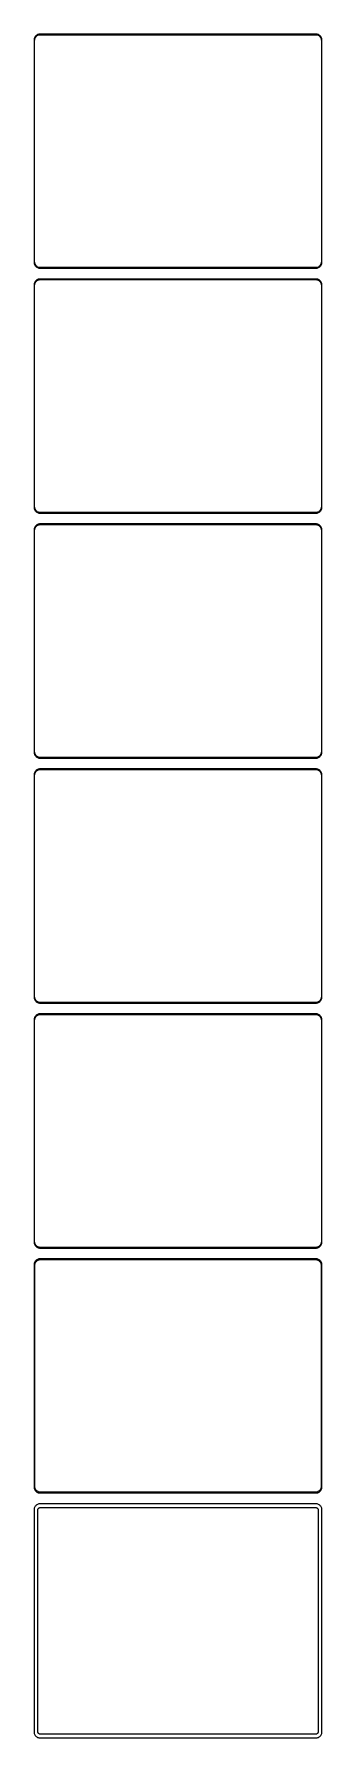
# Model space of a CAD drawing. Header units: metres. Extents: x -120 to 120, y 2963 to 6013.
# Drawn here: x -120 to 120, y 2963 to 4381 of the extents above; entities that cross this region are included whole.
import ezdxf

# ---------------------------------------------------------------- set-up
doc = ezdxf.new("R2010")
doc.units = ezdxf.units.M

msp = doc.modelspace()

# ---------------------------------------------------------------- linework, layer by layer
for p, q in [((-119.961, 4377.13), (-120, 4376.5)), ((-120, 4376.5), (-120, 4191.5)), ((-119.843, 4377.74), (-119.961, 4377.13)), ((-119.649, 4378.34), (-119.843, 4377.74)), ((-119.382, 4378.91), (-119.649, 4378.34)), ((-119.5, 4376.25), (-119.463, 4376.85)), ((-119.5, 4191.75), (-119.5, 4376.25)), ((-119.463, 4376.85), (-119.351, 4377.43)), ((-119.045, 4379.44), (-119.382, 4378.91)), ((-119.351, 4377.43), (-119.166, 4378)), ((-119.166, 4378), (-118.912, 4378.54)), ((-118.645, 4379.92), (-119.045, 4379.44)), ((-118.912, 4378.54), (-118.593, 4379.04)), ((-118.187, 4380.35), (-118.645, 4379.92)), ((-118.593, 4379.04), (-118.213, 4379.5)), ((-118.213, 4379.5), (-117.778, 4379.91)), ((-117.679, 4380.72), (-118.187, 4380.35)), ((-117.778, 4379.91), (-117.295, 4380.26)), ((-117.129, 4381.02), (-117.679, 4380.72)), ((-117.295, 4380.26), (-116.772, 4380.55)), ((-116.545, 4381.26), (-117.129, 4381.02)), ((-116.772, 4380.55), (-116.218, 4380.77)), ((-115.937, 4381.41), (-116.545, 4381.26)), ((-116.218, 4380.77), (-115.64, 4380.92)), ((-115.314, 4381.49), (-115.937, 4381.41)), ((-115.64, 4380.92), (-115.048, 4380.99)), ((115.314, 4381.49), (-115.314, 4381.49)), ((-115.048, 4380.99), (115.048, 4380.99)), ((115.048, 4380.99), (115.64, 4380.92)), ((115.937, 4381.41), (115.314, 4381.49)), ((115.64, 4380.92), (116.218, 4380.77)), ((116.545, 4381.26), (115.937, 4381.41)), ((116.218, 4380.77), (116.772, 4380.55)), ((117.129, 4381.02), (116.545, 4381.26)), ((116.772, 4380.55), (117.295, 4380.26)), ((117.679, 4380.72), (117.129, 4381.02)), ((117.295, 4380.26), (117.778, 4379.91)), ((118.187, 4380.35), (117.679, 4380.72)), ((117.778, 4379.91), (118.213, 4379.5)), ((118.645, 4379.92), (118.187, 4380.35)), ((118.213, 4379.5), (118.593, 4379.04)), ((118.593, 4379.04), (118.912, 4378.54)), ((119.045, 4379.44), (118.645, 4379.92)), ((118.912, 4378.54), (119.166, 4378)), ((119.382, 4378.91), (119.045, 4379.44)), ((119.166, 4378), (119.351, 4377.43)), ((119.351, 4377.43), (119.463, 4376.85)), ((119.649, 4378.34), (119.382, 4378.91)), ((119.463, 4376.85), (119.5, 4376.25)), ((119.5, 4376.25), (119.5, 4191.75)), ((119.843, 4377.74), (119.649, 4378.34)), ((119.961, 4377.13), (119.843, 4377.74)), ((120, 4376.5), (119.961, 4377.13)), ((120, 4191.5), (120, 4376.5)), ((-120, 4191.5), (-119.961, 4190.87)), ((-119.961, 4190.87), (-119.843, 4190.26)), ((-119.843, 4190.26), (-119.649, 4189.66)), ((-119.649, 4189.66), (-119.382, 4189.09)), ((-119.463, 4191.15), (-119.5, 4191.75)), ((-119.351, 4190.57), (-119.463, 4191.15)), ((-119.382, 4189.09), (-119.045, 4188.56)), ((-119.166, 4190), (-119.351, 4190.57)), ((-118.912, 4189.46), (-119.166, 4190)), ((-119.045, 4188.56), (-118.645, 4188.08)), ((-118.593, 4188.96), (-118.912, 4189.46)), ((-118.645, 4188.08), (-118.187, 4187.65)), ((-118.213, 4188.5), (-118.593, 4188.96)), ((-117.778, 4188.09), (-118.213, 4188.5)), ((-118.187, 4187.65), (-117.679, 4187.28)), ((-117.295, 4187.74), (-117.778, 4188.09)), ((-117.679, 4187.28), (-117.129, 4186.98)), ((-116.772, 4187.45), (-117.295, 4187.74)), ((-117.129, 4186.98), (-116.545, 4186.74)), ((-116.218, 4187.23), (-116.772, 4187.45)), ((-116.545, 4186.74), (-115.937, 4186.59)), ((-115.64, 4187.08), (-116.218, 4187.23)), ((-115.937, 4186.59), (-115.314, 4186.51)), ((-115.048, 4187.01), (-115.64, 4187.08)), ((-115.314, 4186.51), (115.314, 4186.51)), ((115.048, 4187.01), (-115.048, 4187.01)), ((115.64, 4187.08), (115.048, 4187.01)), ((115.314, 4186.51), (115.937, 4186.59)), ((116.218, 4187.23), (115.64, 4187.08)), ((115.937, 4186.59), (116.545, 4186.74)), ((116.772, 4187.45), (116.218, 4187.23)), ((116.545, 4186.74), (117.129, 4186.98)), ((117.295, 4187.74), (116.772, 4187.45)), ((117.129, 4186.98), (117.679, 4187.28)), ((117.778, 4188.09), (117.295, 4187.74)), ((117.679, 4187.28), (118.187, 4187.65)), ((118.213, 4188.5), (117.778, 4188.09)), ((118.187, 4187.65), (118.645, 4188.08)), ((118.593, 4188.96), (118.213, 4188.5)), ((118.912, 4189.46), (118.593, 4188.96)), ((118.645, 4188.08), (119.045, 4188.56)), ((119.166, 4190), (118.912, 4189.46)), ((119.045, 4188.56), (119.382, 4189.09)), ((119.351, 4190.57), (119.166, 4190)), ((119.463, 4191.15), (119.351, 4190.57)), ((119.382, 4189.09), (119.649, 4189.66)), ((119.5, 4191.75), (119.463, 4191.15)), ((119.649, 4189.66), (119.843, 4190.26)), ((119.843, 4190.26), (119.961, 4190.87)), ((119.961, 4190.87), (120, 4191.5)), ((-119.961, 4173.13), (-120, 4172.5)), ((-120, 4172.5), (-120, 3987.5)), ((-119.843, 4173.74), (-119.961, 4173.13)), ((-119.649, 4174.34), (-119.843, 4173.74)), ((-119.382, 4174.91), (-119.649, 4174.34)), ((-119.5, 4172.25), (-119.463, 4172.85)), ((-119.5, 3987.75), (-119.5, 4172.25)), ((-119.463, 4172.85), (-119.351, 4173.43)), ((-119.045, 4175.44), (-119.382, 4174.91)), ((-119.351, 4173.43), (-119.166, 4174)), ((-119.166, 4174), (-118.912, 4174.54)), ((-118.645, 4175.92), (-119.045, 4175.44)), ((-118.912, 4174.54), (-118.593, 4175.04)), ((-118.187, 4176.35), (-118.645, 4175.92)), ((-118.593, 4175.04), (-118.213, 4175.5)), ((-118.213, 4175.5), (-117.778, 4175.91)), ((-117.679, 4176.72), (-118.187, 4176.35)), ((-117.778, 4175.91), (-117.295, 4176.26)), ((-117.129, 4177.02), (-117.679, 4176.72)), ((-117.295, 4176.26), (-116.772, 4176.55)), ((-116.545, 4177.26), (-117.129, 4177.02)), ((-116.772, 4176.55), (-116.218, 4176.77)), ((-115.937, 4177.41), (-116.545, 4177.26)), ((-116.218, 4176.77), (-115.64, 4176.92)), ((-115.314, 4177.49), (-115.937, 4177.41)), ((-115.64, 4176.92), (-115.048, 4176.99)), ((115.314, 4177.49), (-115.314, 4177.49)), ((-115.048, 4176.99), (115.048, 4176.99)), ((115.048, 4176.99), (115.64, 4176.92)), ((115.937, 4177.41), (115.314, 4177.49)), ((115.64, 4176.92), (116.218, 4176.77)), ((116.545, 4177.26), (115.937, 4177.41)), ((116.218, 4176.77), (116.772, 4176.55)), ((117.129, 4177.02), (116.545, 4177.26)), ((116.772, 4176.55), (117.295, 4176.26)), ((117.679, 4176.72), (117.129, 4177.02)), ((117.295, 4176.26), (117.778, 4175.91)), ((118.187, 4176.35), (117.679, 4176.72)), ((117.778, 4175.91), (118.213, 4175.5)), ((118.645, 4175.92), (118.187, 4176.35)), ((118.213, 4175.5), (118.593, 4175.04)), ((118.593, 4175.04), (118.912, 4174.54)), ((119.045, 4175.44), (118.645, 4175.92)), ((118.912, 4174.54), (119.166, 4174)), ((119.382, 4174.91), (119.045, 4175.44)), ((119.166, 4174), (119.351, 4173.43)), ((119.351, 4173.43), (119.463, 4172.85)), ((119.649, 4174.34), (119.382, 4174.91)), ((119.463, 4172.85), (119.5, 4172.25)), ((119.5, 4172.25), (119.5, 3987.75)), ((119.843, 4173.74), (119.649, 4174.34)), ((119.961, 4173.13), (119.843, 4173.74)), ((120, 4172.5), (119.961, 4173.13)), ((120, 3987.5), (120, 4172.5)), ((-120, 3987.5), (-119.961, 3986.87)), ((-119.463, 3987.15), (-119.5, 3987.75)), ((119.5, 3987.75), (119.463, 3987.15)), ((119.961, 3986.87), (120, 3987.5)), ((-119.961, 3986.87), (-119.843, 3986.26)), ((-119.843, 3986.26), (-119.649, 3985.66)), ((-119.649, 3985.66), (-119.382, 3985.09)), ((-119.351, 3986.57), (-119.463, 3987.15)), ((-119.382, 3985.09), (-119.045, 3984.56)), ((-119.166, 3986), (-119.351, 3986.57)), ((-118.912, 3985.46), (-119.166, 3986)), ((-119.045, 3984.56), (-118.645, 3984.08)), ((-118.593, 3984.96), (-118.912, 3985.46)), ((-118.645, 3984.08), (-118.187, 3983.65)), ((-118.213, 3984.5), (-118.593, 3984.96)), ((-117.778, 3984.09), (-118.213, 3984.5)), ((-118.187, 3983.65), (-117.679, 3983.28)), ((-117.295, 3983.74), (-117.778, 3984.09)), ((-117.679, 3983.28), (-117.129, 3982.98)), ((-116.772, 3983.45), (-117.295, 3983.74)), ((-117.129, 3982.98), (-116.545, 3982.74)), ((-116.545, 3973.26), (-117.129, 3973.02)), ((-116.218, 3983.23), (-116.772, 3983.45)), ((-116.545, 3982.74), (-115.937, 3982.59)), ((-115.937, 3973.41), (-116.545, 3973.26)), ((-115.64, 3983.08), (-116.218, 3983.23)), ((-115.937, 3982.59), (-115.314, 3982.51)), ((-115.314, 3973.49), (-115.937, 3973.41)), ((-115.048, 3983.01), (-115.64, 3983.08)), ((-115.314, 3982.51), (115.314, 3982.51)), ((115.314, 3973.49), (-115.314, 3973.49)), ((115.048, 3983.01), (-115.048, 3983.01)), ((115.64, 3983.08), (115.048, 3983.01)), ((115.314, 3982.51), (115.937, 3982.59)), ((115.937, 3973.41), (115.314, 3973.49)), ((116.218, 3983.23), (115.64, 3983.08)), ((115.937, 3982.59), (116.545, 3982.74)), ((116.545, 3973.26), (115.937, 3973.41)), ((116.772, 3983.45), (116.218, 3983.23)), ((116.545, 3982.74), (117.129, 3982.98)), ((117.129, 3973.02), (116.545, 3973.26)), ((117.295, 3983.74), (116.772, 3983.45)), ((117.129, 3982.98), (117.679, 3983.28)), ((117.778, 3984.09), (117.295, 3983.74)), ((117.679, 3983.28), (118.187, 3983.65)), ((118.213, 3984.5), (117.778, 3984.09)), ((118.187, 3983.65), (118.645, 3984.08)), ((118.593, 3984.96), (118.213, 3984.5)), ((118.912, 3985.46), (118.593, 3984.96)), ((118.645, 3984.08), (119.045, 3984.56)), ((119.166, 3986), (118.912, 3985.46)), ((119.045, 3984.56), (119.382, 3985.09)), ((119.351, 3986.57), (119.166, 3986)), ((119.463, 3987.15), (119.351, 3986.57)), ((119.382, 3985.09), (119.649, 3985.66)), ((119.649, 3985.66), (119.843, 3986.26)), ((119.843, 3986.26), (119.961, 3986.87)), ((-119.961, 3969.13), (-120, 3968.5)), ((-120, 3968.5), (-120, 3783.5)), ((-119.843, 3969.74), (-119.961, 3969.13)), ((-119.649, 3970.34), (-119.843, 3969.74)), ((-119.382, 3970.91), (-119.649, 3970.34)), ((-119.5, 3968.25), (-119.463, 3968.85)), ((-119.5, 3783.75), (-119.5, 3968.25)), ((-119.463, 3968.85), (-119.351, 3969.43)), ((-119.045, 3971.44), (-119.382, 3970.91)), ((-119.351, 3969.43), (-119.166, 3970)), ((-119.166, 3970), (-118.912, 3970.54)), ((-118.645, 3971.92), (-119.045, 3971.44)), ((-118.912, 3970.54), (-118.593, 3971.04)), ((-118.187, 3972.35), (-118.645, 3971.92)), ((-118.593, 3971.04), (-118.213, 3971.5)), ((-118.213, 3971.5), (-117.778, 3971.91)), ((-117.679, 3972.72), (-118.187, 3972.35)), ((-117.778, 3971.91), (-117.295, 3972.26)), ((-117.129, 3973.02), (-117.679, 3972.72)), ((-117.295, 3972.26), (-116.772, 3972.55)), ((-116.772, 3972.55), (-116.218, 3972.77)), ((-116.218, 3972.77), (-115.64, 3972.92)), ((-115.64, 3972.92), (-115.048, 3972.99)), ((-115.048, 3972.99), (115.048, 3972.99)), ((115.048, 3972.99), (115.64, 3972.92)), ((115.64, 3972.92), (116.218, 3972.77)), ((116.218, 3972.77), (116.772, 3972.55)), ((116.772, 3972.55), (117.295, 3972.26)), ((117.679, 3972.72), (117.129, 3973.02)), ((117.295, 3972.26), (117.778, 3971.91)), ((118.187, 3972.35), (117.679, 3972.72)), ((117.778, 3971.91), (118.213, 3971.5)), ((118.645, 3971.92), (118.187, 3972.35)), ((118.213, 3971.5), (118.593, 3971.04)), ((118.593, 3971.04), (118.912, 3970.54)), ((119.045, 3971.44), (118.645, 3971.92)), ((118.912, 3970.54), (119.166, 3970)), ((119.382, 3970.91), (119.045, 3971.44)), ((119.166, 3970), (119.351, 3969.43)), ((119.351, 3969.43), (119.463, 3968.85)), ((119.649, 3970.34), (119.382, 3970.91)), ((119.463, 3968.85), (119.5, 3968.25)), ((119.5, 3968.25), (119.5, 3783.75)), ((119.843, 3969.74), (119.649, 3970.34)), ((119.961, 3969.13), (119.843, 3969.74)), ((120, 3968.5), (119.961, 3969.13)), ((120, 3783.5), (120, 3968.5)), ((-120, 3783.5), (-119.961, 3782.87)), ((-119.961, 3782.87), (-119.843, 3782.26)), ((-119.843, 3782.26), (-119.649, 3781.66)), ((-119.649, 3781.66), (-119.382, 3781.09)), ((-119.463, 3783.15), (-119.5, 3783.75)), ((-119.351, 3782.57), (-119.463, 3783.15)), ((-119.382, 3781.09), (-119.045, 3780.56)), ((-119.166, 3782), (-119.351, 3782.57)), ((-118.912, 3781.46), (-119.166, 3782)), ((-119.045, 3780.56), (-118.645, 3780.08)), ((-118.593, 3780.96), (-118.912, 3781.46)), ((-118.645, 3780.08), (-118.187, 3779.65)), ((-118.213, 3780.5), (-118.593, 3780.96)), ((-117.778, 3780.09), (-118.213, 3780.5)), ((-118.187, 3779.65), (-117.679, 3779.28)), ((-117.295, 3779.74), (-117.778, 3780.09)), ((-117.679, 3779.28), (-117.129, 3778.98)), ((-116.772, 3779.45), (-117.295, 3779.74)), ((-117.129, 3778.98), (-116.545, 3778.74)), ((-116.218, 3779.23), (-116.772, 3779.45)), ((-116.545, 3778.74), (-115.937, 3778.59)), ((-115.64, 3779.08), (-116.218, 3779.23)), ((-115.937, 3778.59), (-115.314, 3778.51)), ((-115.048, 3779.01), (-115.64, 3779.08)), ((-115.314, 3778.51), (115.314, 3778.51)), ((115.048, 3779.01), (-115.048, 3779.01)), ((115.64, 3779.08), (115.048, 3779.01)), ((115.314, 3778.51), (115.937, 3778.59)), ((116.218, 3779.23), (115.64, 3779.08)), ((115.937, 3778.59), (116.545, 3778.74)), ((116.772, 3779.45), (116.218, 3779.23)), ((116.545, 3778.74), (117.129, 3778.98)), ((117.295, 3779.74), (116.772, 3779.45)), ((117.129, 3778.98), (117.679, 3779.28)), ((117.778, 3780.09), (117.295, 3779.74)), ((117.679, 3779.28), (118.187, 3779.65)), ((118.213, 3780.5), (117.778, 3780.09)), ((118.187, 3779.65), (118.645, 3780.08)), ((118.593, 3780.96), (118.213, 3780.5)), ((118.912, 3781.46), (118.593, 3780.96)), ((118.645, 3780.08), (119.045, 3780.56)), ((119.166, 3782), (118.912, 3781.46)), ((119.045, 3780.56), (119.382, 3781.09)), ((119.351, 3782.57), (119.166, 3782)), ((119.463, 3783.15), (119.351, 3782.57)), ((119.382, 3781.09), (119.649, 3781.66)), ((119.5, 3783.75), (119.463, 3783.15)), ((119.649, 3781.66), (119.843, 3782.26)), ((119.843, 3782.26), (119.961, 3782.87)), ((119.961, 3782.87), (120, 3783.5)), ((-119.961, 3765.13), (-120, 3764.5)), ((-120, 3764.5), (-120, 3579.5)), ((-119.843, 3765.74), (-119.961, 3765.13)), ((-119.649, 3766.34), (-119.843, 3765.74)), ((-119.382, 3766.91), (-119.649, 3766.34)), ((-119.5, 3764.25), (-119.463, 3764.85)), ((-119.5, 3579.75), (-119.5, 3764.25)), ((-119.463, 3764.85), (-119.351, 3765.43)), ((-119.045, 3767.44), (-119.382, 3766.91)), ((-119.351, 3765.43), (-119.166, 3766)), ((-119.166, 3766), (-118.912, 3766.54)), ((-118.645, 3767.92), (-119.045, 3767.44)), ((-118.912, 3766.54), (-118.593, 3767.04)), ((-118.187, 3768.35), (-118.645, 3767.92)), ((-118.593, 3767.04), (-118.213, 3767.5)), ((-118.213, 3767.5), (-117.778, 3767.91)), ((-117.679, 3768.72), (-118.187, 3768.35)), ((-117.778, 3767.91), (-117.295, 3768.26)), ((-117.129, 3769.02), (-117.679, 3768.72)), ((-117.295, 3768.26), (-116.772, 3768.55)), ((-116.545, 3769.26), (-117.129, 3769.02)), ((-116.772, 3768.55), (-116.218, 3768.77)), ((-115.937, 3769.41), (-116.545, 3769.26)), ((-116.218, 3768.77), (-115.64, 3768.92)), ((-115.314, 3769.49), (-115.937, 3769.41)), ((-115.64, 3768.92), (-115.048, 3768.99)), ((115.314, 3769.49), (-115.314, 3769.49)), ((-115.048, 3768.99), (115.048, 3768.99)), ((115.048, 3768.99), (115.64, 3768.92)), ((115.937, 3769.41), (115.314, 3769.49)), ((115.64, 3768.92), (116.218, 3768.77)), ((116.545, 3769.26), (115.937, 3769.41)), ((116.218, 3768.77), (116.772, 3768.55)), ((117.129, 3769.02), (116.545, 3769.26)), ((116.772, 3768.55), (117.295, 3768.26)), ((117.679, 3768.72), (117.129, 3769.02)), ((117.295, 3768.26), (117.778, 3767.91)), ((118.187, 3768.35), (117.679, 3768.72)), ((117.778, 3767.91), (118.213, 3767.5)), ((118.645, 3767.92), (118.187, 3768.35)), ((118.213, 3767.5), (118.593, 3767.04)), ((118.593, 3767.04), (118.912, 3766.54)), ((119.045, 3767.44), (118.645, 3767.92)), ((118.912, 3766.54), (119.166, 3766)), ((119.382, 3766.91), (119.045, 3767.44)), ((119.166, 3766), (119.351, 3765.43)), ((119.351, 3765.43), (119.463, 3764.85)), ((119.649, 3766.34), (119.382, 3766.91)), ((119.463, 3764.85), (119.5, 3764.25)), ((119.5, 3764.25), (119.5, 3579.75)), ((119.843, 3765.74), (119.649, 3766.34)), ((119.961, 3765.13), (119.843, 3765.74)), ((120, 3764.5), (119.961, 3765.13)), ((120, 3579.5), (120, 3764.5)), ((-120, 3579.5), (-119.961, 3578.87)), ((-119.961, 3578.87), (-119.843, 3578.26)), ((-119.843, 3578.26), (-119.649, 3577.66)), ((-119.649, 3577.66), (-119.382, 3577.09)), ((-119.463, 3579.15), (-119.5, 3579.75)), ((-119.351, 3578.57), (-119.463, 3579.15)), ((-119.382, 3577.09), (-119.045, 3576.56)), ((-119.166, 3578), (-119.351, 3578.57)), ((-118.912, 3577.46), (-119.166, 3578)), ((-119.045, 3576.56), (-118.645, 3576.08)), ((-118.593, 3576.96), (-118.912, 3577.46)), ((-118.645, 3576.08), (-118.187, 3575.65)), ((-118.213, 3576.5), (-118.593, 3576.96)), ((-117.778, 3576.09), (-118.213, 3576.5)), ((-117.295, 3575.74), (-117.778, 3576.09)), ((117.778, 3576.09), (117.295, 3575.74)), ((118.213, 3576.5), (117.778, 3576.09)), ((118.187, 3575.65), (118.645, 3576.08)), ((118.593, 3576.96), (118.213, 3576.5)), ((118.912, 3577.46), (118.593, 3576.96)), ((118.645, 3576.08), (119.045, 3576.56)), ((119.166, 3578), (118.912, 3577.46)), ((119.045, 3576.56), (119.382, 3577.09)), ((119.351, 3578.57), (119.166, 3578)), ((119.463, 3579.15), (119.351, 3578.57)), ((119.382, 3577.09), (119.649, 3577.66)), ((119.5, 3579.75), (119.463, 3579.15)), ((119.649, 3577.66), (119.843, 3578.26)), ((119.843, 3578.26), (119.961, 3578.87)), ((119.961, 3578.87), (120, 3579.5)), ((-119.843, 3561.74), (-119.961, 3561.13)), ((-119.649, 3562.34), (-119.843, 3561.74)), ((-119.382, 3562.91), (-119.649, 3562.34)), ((-119.045, 3563.44), (-119.382, 3562.91)), ((-119.351, 3561.43), (-119.166, 3562)), ((-119.166, 3562), (-118.912, 3562.54)), ((-118.645, 3563.92), (-119.045, 3563.44)), ((-118.912, 3562.54), (-118.593, 3563.04)), ((-118.187, 3564.35), (-118.645, 3563.92)), ((-118.593, 3563.04), (-118.213, 3563.5)), ((-118.213, 3563.5), (-117.778, 3563.91)), ((-118.187, 3575.65), (-117.679, 3575.28)), ((-117.679, 3564.72), (-118.187, 3564.35)), ((-117.778, 3563.91), (-117.295, 3564.26)), ((-117.679, 3575.28), (-117.129, 3574.98)), ((-117.129, 3565.02), (-117.679, 3564.72)), ((-116.772, 3575.45), (-117.295, 3575.74)), ((-117.295, 3564.26), (-116.772, 3564.55)), ((-117.129, 3574.98), (-116.545, 3574.74)), ((-116.545, 3565.26), (-117.129, 3565.02)), ((-116.218, 3575.23), (-116.772, 3575.45)), ((-116.772, 3564.55), (-116.218, 3564.77)), ((-116.545, 3574.74), (-115.937, 3574.59)), ((-115.937, 3565.41), (-116.545, 3565.26)), ((-115.64, 3575.08), (-116.218, 3575.23)), ((-116.218, 3564.77), (-115.64, 3564.92)), ((-115.937, 3574.59), (-115.314, 3574.51)), ((-115.314, 3565.49), (-115.937, 3565.41)), ((-115.048, 3575.01), (-115.64, 3575.08)), ((-115.64, 3564.92), (-115.048, 3564.99)), ((-115.314, 3574.51), (115.314, 3574.51)), ((115.314, 3565.49), (-115.314, 3565.49)), ((115.048, 3575.01), (-115.048, 3575.01)), ((-115.048, 3564.99), (115.048, 3564.99)), ((115.64, 3575.08), (115.048, 3575.01)), ((115.048, 3564.99), (115.64, 3564.92)), ((115.314, 3574.51), (115.937, 3574.59)), ((115.937, 3565.41), (115.314, 3565.49)), ((116.218, 3575.23), (115.64, 3575.08)), ((115.64, 3564.92), (116.218, 3564.77)), ((115.937, 3574.59), (116.545, 3574.74)), ((116.545, 3565.26), (115.937, 3565.41)), ((116.772, 3575.45), (116.218, 3575.23)), ((116.218, 3564.77), (116.772, 3564.55)), ((116.545, 3574.74), (117.129, 3574.98)), ((117.129, 3565.02), (116.545, 3565.26)), ((117.295, 3575.74), (116.772, 3575.45)), ((116.772, 3564.55), (117.295, 3564.26)), ((117.129, 3574.98), (117.679, 3575.28)), ((117.679, 3564.72), (117.129, 3565.02)), ((117.295, 3564.26), (117.778, 3563.91)), ((117.679, 3575.28), (118.187, 3575.65)), ((118.187, 3564.35), (117.679, 3564.72)), ((117.778, 3563.91), (118.213, 3563.5)), ((118.645, 3563.92), (118.187, 3564.35)), ((118.213, 3563.5), (118.593, 3563.04)), ((118.593, 3563.04), (118.912, 3562.54)), ((119.045, 3563.44), (118.645, 3563.92)), ((118.912, 3562.54), (119.166, 3562)), ((119.382, 3562.91), (119.045, 3563.44)), ((119.166, 3562), (119.351, 3561.43)), ((119.649, 3562.34), (119.382, 3562.91)), ((119.843, 3561.74), (119.649, 3562.34)), ((119.961, 3561.13), (119.843, 3561.74)), ((-119.961, 3561.13), (-120, 3560.5)), ((-120, 3560.5), (-120, 3375.5)), ((-119.5, 3560.25), (-119.463, 3560.85)), ((-119.5, 3375.75), (-119.5, 3560.25)), ((-119.463, 3560.85), (-119.351, 3561.43)), ((119.351, 3561.43), (119.463, 3560.85)), ((119.463, 3560.85), (119.5, 3560.25)), ((119.5, 3560.25), (119.5, 3375.75)), ((120, 3560.5), (119.961, 3561.13)), ((120, 3375.5), (120, 3560.5)), ((-120, 3375.5), (-119.961, 3374.87)), ((-119.961, 3374.87), (-119.843, 3374.26)), ((-119.843, 3374.26), (-119.649, 3373.66)), ((-119.649, 3373.66), (-119.382, 3373.09)), ((-119.463, 3375.15), (-119.5, 3375.75)), ((-119.351, 3374.57), (-119.463, 3375.15)), ((-119.382, 3373.09), (-119.045, 3372.56)), ((-119.166, 3374), (-119.351, 3374.57)), ((-118.912, 3373.46), (-119.166, 3374)), ((-119.045, 3372.56), (-118.645, 3372.08)), ((-118.593, 3372.96), (-118.912, 3373.46)), ((-118.645, 3372.08), (-118.187, 3371.65)), ((-118.213, 3372.5), (-118.593, 3372.96)), ((-117.778, 3372.09), (-118.213, 3372.5)), ((-118.187, 3371.65), (-117.679, 3371.28)), ((-117.295, 3371.74), (-117.778, 3372.09)), ((-117.679, 3371.28), (-117.129, 3370.98)), ((-116.772, 3371.45), (-117.295, 3371.74)), ((-117.129, 3370.98), (-116.545, 3370.74)), ((-116.218, 3371.23), (-116.772, 3371.45)), ((-116.545, 3370.74), (-115.937, 3370.59)), ((-115.64, 3371.08), (-116.218, 3371.23)), ((-115.937, 3370.59), (-115.314, 3370.51)), ((-115.048, 3371.01), (-115.64, 3371.08)), ((-115.314, 3370.51), (115.314, 3370.51)), ((115.048, 3371.01), (-115.048, 3371.01)), ((115.64, 3371.08), (115.048, 3371.01)), ((115.314, 3370.51), (115.937, 3370.59)), ((116.218, 3371.23), (115.64, 3371.08)), ((115.937, 3370.59), (116.545, 3370.74)), ((116.772, 3371.45), (116.218, 3371.23)), ((116.545, 3370.74), (117.129, 3370.98)), ((117.295, 3371.74), (116.772, 3371.45)), ((117.129, 3370.98), (117.679, 3371.28)), ((117.778, 3372.09), (117.295, 3371.74)), ((117.679, 3371.28), (118.187, 3371.65)), ((118.213, 3372.5), (117.778, 3372.09)), ((118.187, 3371.65), (118.645, 3372.08)), ((118.593, 3372.96), (118.213, 3372.5)), ((118.912, 3373.46), (118.593, 3372.96)), ((118.645, 3372.08), (119.045, 3372.56)), ((119.166, 3374), (118.912, 3373.46)), ((119.045, 3372.56), (119.382, 3373.09)), ((119.351, 3374.57), (119.166, 3374)), ((119.463, 3375.15), (119.351, 3374.57)), ((119.382, 3373.09), (119.649, 3373.66)), ((119.5, 3375.75), (119.463, 3375.15)), ((119.649, 3373.66), (119.843, 3374.26)), ((119.843, 3374.26), (119.961, 3374.87)), ((119.961, 3374.87), (120, 3375.5)), ((-119.961, 3357.13), (-120, 3356.5)), ((-120, 3356.5), (-120, 3171.5)), ((-119.843, 3357.74), (-119.961, 3357.13)), ((-119.649, 3358.34), (-119.843, 3357.74)), ((-119.382, 3358.91), (-119.649, 3358.34)), ((-119.045, 3359.44), (-119.382, 3358.91)), ((-119.328, 3356.25), (-119.292, 3356.82)), ((-119.328, 3171.75), (-119.328, 3356.25)), ((-119.292, 3356.82), (-119.185, 3357.39)), ((-119.185, 3357.39), (-119.007, 3357.94)), ((-118.645, 3359.92), (-119.045, 3359.44)), ((-119.007, 3357.94), (-118.762, 3358.46)), ((-118.762, 3358.46), (-118.454, 3358.94)), ((-118.187, 3360.35), (-118.645, 3359.92)), ((-118.454, 3358.94), (-118.088, 3359.38)), ((-117.679, 3360.72), (-118.187, 3360.35)), ((-118.088, 3359.38), (-117.668, 3359.78)), ((-117.129, 3361.02), (-117.679, 3360.72)), ((-117.668, 3359.78), (-117.203, 3360.12)), ((-117.203, 3360.12), (-116.699, 3360.39)), ((-116.545, 3361.26), (-117.129, 3361.02)), ((-116.699, 3360.39), (-116.165, 3360.6)), ((-115.937, 3361.41), (-116.545, 3361.26)), ((-116.165, 3360.6), (-115.608, 3360.75)), ((-115.314, 3361.49), (-115.937, 3361.41)), ((-115.608, 3360.75), (-115.037, 3360.82)), ((115.314, 3361.49), (-115.314, 3361.49)), ((-115.037, 3360.82), (115.037, 3360.82)), ((115.037, 3360.82), (115.608, 3360.75)), ((115.937, 3361.41), (115.314, 3361.49)), ((115.608, 3360.75), (116.165, 3360.6)), ((116.545, 3361.26), (115.937, 3361.41)), ((116.165, 3360.6), (116.699, 3360.39)), ((117.129, 3361.02), (116.545, 3361.26)), ((116.699, 3360.39), (117.203, 3360.12)), ((117.679, 3360.72), (117.129, 3361.02)), ((117.203, 3360.12), (117.668, 3359.78)), ((117.668, 3359.78), (118.088, 3359.38)), ((118.187, 3360.35), (117.679, 3360.72)), ((118.088, 3359.38), (118.454, 3358.94)), ((118.645, 3359.92), (118.187, 3360.35)), ((118.454, 3358.94), (118.762, 3358.46)), ((119.045, 3359.44), (118.645, 3359.92)), ((118.762, 3358.46), (119.007, 3357.94)), ((119.007, 3357.94), (119.185, 3357.39)), ((119.382, 3358.91), (119.045, 3359.44)), ((119.185, 3357.39), (119.292, 3356.82)), ((119.292, 3356.82), (119.328, 3356.25)), ((119.328, 3356.25), (119.328, 3171.75)), ((119.649, 3358.34), (119.382, 3358.91)), ((119.843, 3357.74), (119.649, 3358.34)), ((119.961, 3357.13), (119.843, 3357.74)), ((120, 3356.5), (119.961, 3357.13)), ((120, 3171.5), (120, 3356.5)), ((-120, 3171.5), (-119.961, 3170.87)), ((-119.961, 3170.87), (-119.843, 3170.26)), ((-119.843, 3170.26), (-119.649, 3169.66)), ((-119.649, 3169.66), (-119.382, 3169.09)), ((-119.382, 3169.09), (-119.045, 3168.56)), ((-119.292, 3171.18), (-119.328, 3171.75)), ((-119.185, 3170.61), (-119.292, 3171.18)), ((-119.007, 3170.06), (-119.185, 3170.61)), ((-119.045, 3168.56), (-118.645, 3168.08)), ((-118.762, 3169.54), (-119.007, 3170.06)), ((-118.454, 3169.06), (-118.762, 3169.54)), ((-118.645, 3168.08), (-118.187, 3167.65)), ((-118.088, 3168.62), (-118.454, 3169.06)), ((-118.187, 3167.65), (-117.679, 3167.28)), ((-117.668, 3168.22), (-118.088, 3168.62)), ((-117.679, 3167.28), (-117.129, 3166.98)), ((-117.203, 3167.88), (-117.668, 3168.22)), ((-116.699, 3167.61), (-117.203, 3167.88)), ((-117.129, 3166.98), (-116.545, 3166.74)), ((-116.165, 3167.4), (-116.699, 3167.61)), ((-116.545, 3166.74), (-115.937, 3166.59)), ((-115.608, 3167.25), (-116.165, 3167.4)), ((-115.937, 3166.59), (-115.314, 3166.51)), ((-115.037, 3167.18), (-115.608, 3167.25)), ((-115.314, 3166.51), (115.314, 3166.51)), ((115.037, 3167.18), (-115.037, 3167.18)), ((115.608, 3167.25), (115.037, 3167.18)), ((115.314, 3166.51), (115.937, 3166.59)), ((116.165, 3167.4), (115.608, 3167.25)), ((115.937, 3166.59), (116.545, 3166.74)), ((116.699, 3167.61), (116.165, 3167.4)), ((116.545, 3166.74), (117.129, 3166.98)), ((117.203, 3167.88), (116.699, 3167.61)), ((117.129, 3166.98), (117.679, 3167.28)), ((117.668, 3168.22), (117.203, 3167.88)), ((118.088, 3168.62), (117.668, 3168.22)), ((117.679, 3167.28), (118.187, 3167.65)), ((118.454, 3169.06), (118.088, 3168.62)), ((118.187, 3167.65), (118.645, 3168.08)), ((118.762, 3169.54), (118.454, 3169.06)), ((118.645, 3168.08), (119.045, 3168.56)), ((119.007, 3170.06), (118.762, 3169.54)), ((119.185, 3170.61), (119.007, 3170.06)), ((119.045, 3168.56), (119.382, 3169.09)), ((119.292, 3171.18), (119.185, 3170.61)), ((119.328, 3171.75), (119.292, 3171.18)), ((119.382, 3169.09), (119.649, 3169.66)), ((119.649, 3169.66), (119.843, 3170.26)), ((119.843, 3170.26), (119.961, 3170.87)), ((119.961, 3170.87), (120, 3171.5)), ((-119.961, 3153.13), (-120, 3152.5)), ((-120, 3152.5), (-120, 2967.5)), ((-119.843, 3153.74), (-119.961, 3153.13)), ((-119.649, 3154.34), (-119.843, 3153.74)), ((-119.382, 3154.91), (-119.649, 3154.34)), ((-119.045, 3155.44), (-119.382, 3154.91)), ((-118.645, 3155.92), (-119.045, 3155.44)), ((-118.187, 3156.35), (-118.645, 3155.92)), ((-117.679, 3156.72), (-118.187, 3156.35)), ((-117.129, 3157.02), (-117.679, 3156.72)), ((-116.545, 3157.26), (-117.129, 3157.02)), ((-116.86, 3152.25), (-116.843, 3152.51)), ((-116.86, 2967.75), (-116.86, 3152.25)), ((-116.843, 3152.51), (-116.793, 3152.77)), ((-116.793, 3152.77), (-116.711, 3153.03)), ((-116.711, 3153.03), (-116.599, 3153.27)), ((-116.599, 3153.27), (-116.457, 3153.49)), ((-115.937, 3157.41), (-116.545, 3157.26)), ((-116.457, 3153.49), (-116.288, 3153.69)), ((-116.288, 3153.69), (-116.095, 3153.88)), ((-116.095, 3153.88), (-115.88, 3154.03)), ((-115.314, 3157.49), (-115.937, 3157.41)), ((-115.88, 3154.03), (-115.648, 3154.16)), ((-115.648, 3154.16), (-115.402, 3154.26)), ((-115.402, 3154.26), (-115.145, 3154.32)), ((115.314, 3157.49), (-115.314, 3157.49)), ((-115.145, 3154.32), (-114.882, 3154.36)), ((-114.882, 3154.36), (114.882, 3154.36)), ((114.882, 3154.36), (115.145, 3154.32)), ((115.145, 3154.32), (115.402, 3154.26)), ((115.937, 3157.41), (115.314, 3157.49)), ((115.402, 3154.26), (115.648, 3154.16)), ((115.648, 3154.16), (115.88, 3154.03)), ((115.88, 3154.03), (116.095, 3153.88)), ((116.545, 3157.26), (115.937, 3157.41)), ((116.095, 3153.88), (116.288, 3153.69)), ((116.288, 3153.69), (116.457, 3153.49)), ((116.457, 3153.49), (116.599, 3153.27)), ((117.129, 3157.02), (116.545, 3157.26)), ((116.599, 3153.27), (116.711, 3153.03)), ((116.711, 3153.03), (116.793, 3152.77)), ((116.793, 3152.77), (116.843, 3152.51)), ((116.843, 3152.51), (116.86, 3152.25)), ((116.86, 3152.25), (116.86, 2967.75)), ((117.679, 3156.72), (117.129, 3157.02)), ((118.187, 3156.35), (117.679, 3156.72)), ((118.645, 3155.92), (118.187, 3156.35)), ((119.045, 3155.44), (118.645, 3155.92)), ((119.382, 3154.91), (119.045, 3155.44)), ((119.649, 3154.34), (119.382, 3154.91)), ((119.843, 3153.74), (119.649, 3154.34)), ((119.961, 3153.13), (119.843, 3153.74)), ((120, 3152.5), (119.961, 3153.13)), ((120, 2967.5), (120, 3152.5)), ((-120, 2967.5), (-119.961, 2966.87)), ((-119.961, 2966.87), (-119.843, 2966.26)), ((-119.843, 2966.26), (-119.649, 2965.66)), ((-116.843, 2967.49), (-116.86, 2967.75)), ((-116.793, 2967.23), (-116.843, 2967.49)), ((-116.711, 2966.97), (-116.793, 2967.23)), ((-116.599, 2966.73), (-116.711, 2966.97)), ((-116.457, 2966.51), (-116.599, 2966.73)), ((-116.288, 2966.31), (-116.457, 2966.51)), ((-116.095, 2966.12), (-116.288, 2966.31)), ((-115.88, 2965.97), (-116.095, 2966.12)), ((-115.648, 2965.84), (-115.88, 2965.97)), ((-115.402, 2965.74), (-115.648, 2965.84)), ((-115.145, 2965.68), (-115.402, 2965.74)), ((-114.882, 2965.64), (-115.145, 2965.68)), ((115.145, 2965.68), (114.882, 2965.64)), ((115.402, 2965.74), (115.145, 2965.68)), ((115.648, 2965.84), (115.402, 2965.74)), ((115.88, 2965.97), (115.648, 2965.84)), ((116.095, 2966.12), (115.88, 2965.97)), ((116.288, 2966.31), (116.095, 2966.12)), ((116.457, 2966.51), (116.288, 2966.31)), ((116.599, 2966.73), (116.457, 2966.51)), ((116.711, 2966.97), (116.599, 2966.73)), ((116.793, 2967.23), (116.711, 2966.97)), ((116.843, 2967.49), (116.793, 2967.23)), ((116.86, 2967.75), (116.843, 2967.49)), ((119.649, 2965.66), (119.843, 2966.26)), ((119.843, 2966.26), (119.961, 2966.87)), ((119.961, 2966.87), (120, 2967.5)), ((-119.649, 2965.66), (-119.382, 2965.09)), ((-119.382, 2965.09), (-119.045, 2964.56)), ((-119.045, 2964.56), (-118.645, 2964.08)), ((-118.645, 2964.08), (-118.187, 2963.65)), ((-118.187, 2963.65), (-117.679, 2963.28)), ((-117.679, 2963.28), (-117.129, 2962.98)), ((-117.129, 2962.98), (-116.545, 2962.74)), ((-116.545, 2962.74), (-115.937, 2962.59)), ((-115.937, 2962.59), (-115.314, 2962.51)), ((-115.314, 2962.51), (115.314, 2962.51)), ((114.882, 2965.64), (-114.882, 2965.64)), ((115.314, 2962.51), (115.937, 2962.59)), ((115.937, 2962.59), (116.545, 2962.74)), ((116.545, 2962.74), (117.129, 2962.98)), ((117.129, 2962.98), (117.679, 2963.28)), ((117.679, 2963.28), (118.187, 2963.65)), ((118.187, 2963.65), (118.645, 2964.08)), ((118.645, 2964.08), (119.045, 2964.56)), ((119.045, 2964.56), (119.382, 2965.09)), ((119.382, 2965.09), (119.649, 2965.66))]:
    msp.add_line(p, q)

doc.saveas('drawing.dxf')
